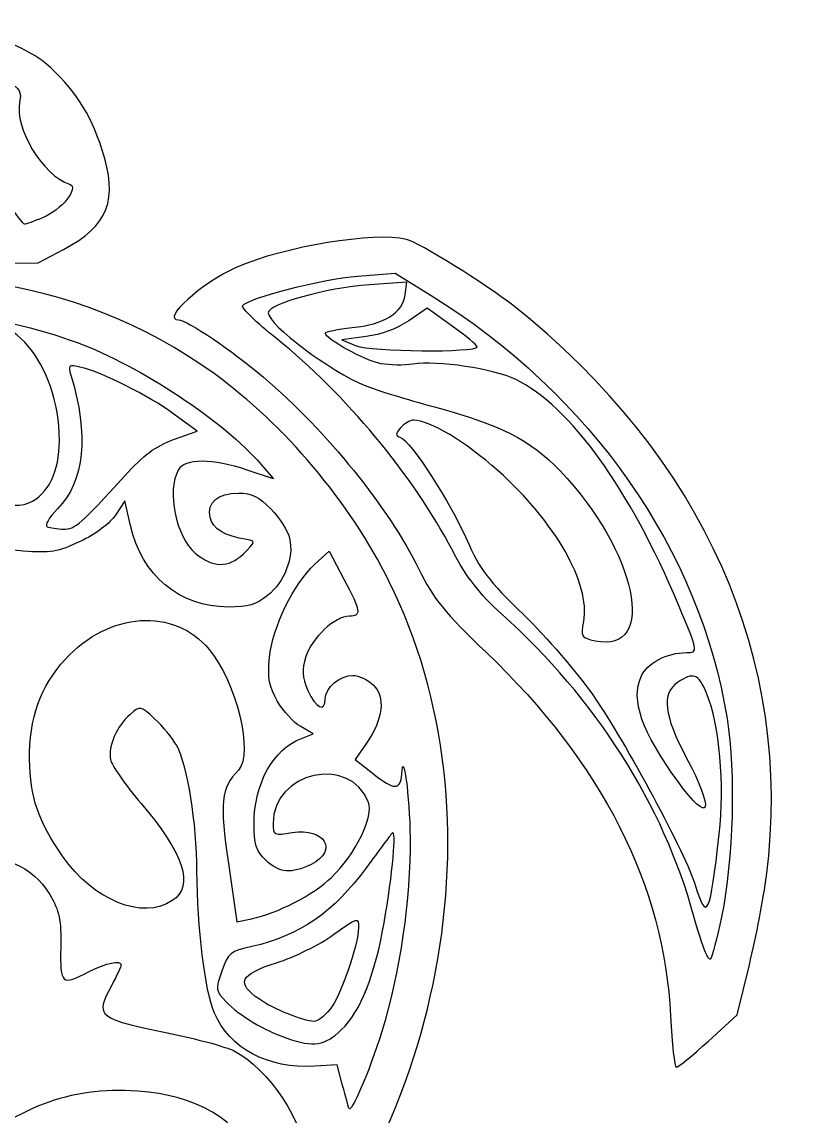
# Model space of a CAD drawing. Header units: centimetres. Extents: x -9.3 to 10, y -5.1 to 14.3.
# Drawn here: x 1.4 to 10.01, y 2.12 to 14.32 of the extents above; entities that cross this region are included whole.
import ezdxf

# ---------------------------------------------------------------- set-up
doc = ezdxf.new("R2010")
doc.units = ezdxf.units.CM
doc.header["$MEASUREMENT"] = 0
doc.layers.add('Layer 1', color=7, linetype='Continuous')

msp = doc.modelspace()

# ---------------------------------------------------------------- linework, layer by layer
at = {"layer": 'Layer 1'}
for points, knots in [([(-1.15509, 11.67738), (-1.66269, 11.85585), (-1.94125, 12.13724), (-1.94125, 12.47152), (-1.94125, 12.47152), (-1.94125, 12.9228), (-1.53976, 13.65863), (-1.15322, 13.91576), (-1.15322, 13.91576), (-0.86487, 14.10757), (-0.17517, 14.31107), (0.20176, 14.31556), (0.20176, 14.31556), (0.66257, 14.32104), (1.39389, 14.09078), (1.66648, 13.85438), (1.66648, 13.85438), (1.97351, 13.58812), (2.15892, 13.30462), (2.28882, 12.90282), (2.28882, 12.90282), (2.47288, 12.33347), (2.3651, 12.05268), (1.85921, 11.78368), (1.85921, 11.78368), (1.85921, 11.78368), (1.57752, 11.6339), (1.57752, 11.6339), (1.57752, 11.6339), (1.57752, 11.6339), (0.30759, 11.62176), (0.30759, 11.62176), (0.30759, 11.62176), (-0.64597, 11.61265), (-1.01035, 11.6265), (-1.15508, 11.67739), (-1.15508, 11.67739), (-1.15508, 11.67739), (-1.15509, 11.67738), (-1.15509, 11.67738)], [0, 0, 0, 0, 0.09090909, 0.09090909, 0.09090909, 0.09090909, 0.18181818, 0.18181818, 0.18181818, 0.18181818, 0.27272727, 0.27272727, 0.27272727, 0.27272727, 0.36363636, 0.36363636, 0.36363636, 0.36363636, 0.45454545, 0.45454545, 0.45454545, 0.45454545, 0.54545455, 0.54545455, 0.54545455, 0.54545455, 0.63636364, 0.63636364, 0.63636364, 0.63636364, 0.72727273, 0.72727273, 0.72727273, 0.72727273, 0.81818182, 0.81818182, 0.81818182, 0.81818182, 1, 1, 1, 1]), ([(1.628, 12.13757), (1.83744, 12.22157), (2.04146, 12.47589), (1.92842, 12.51205), (1.92842, 12.51205), (1.63243, 12.60676), (1.31111, 13.13516), (1.37165, 13.42766), (1.37165, 13.42766), (1.39457, 13.53841), (1.37188, 13.57943), (1.25057, 13.64631), (1.25057, 13.64631), (1.16846, 13.69159), (1.01066, 13.74429), (0.8999, 13.76343), (0.8999, 13.76343), (0.8999, 13.76343), (0.69852, 13.79821), (0.69852, 13.79821), (0.69852, 13.79821), (0.69852, 13.79821), (0.73322, 13.60491), (0.73322, 13.60491), (0.73322, 13.60491), (0.79595, 13.25547), (1.0572, 12.58339), (1.23186, 12.32212), (1.23186, 12.32212), (1.32617, 12.18104), (1.41352, 12.06561), (1.42597, 12.06561), (1.42597, 12.06561), (1.43842, 12.06561), (1.52933, 12.09799), (1.62799, 12.13756), (1.62799, 12.13756), (1.62799, 12.13756), (1.628, 12.13757), (1.628, 12.13757)], [0, 0, 0, 0, 0.09090909, 0.09090909, 0.09090909, 0.09090909, 0.18181818, 0.18181818, 0.18181818, 0.18181818, 0.27272727, 0.27272727, 0.27272727, 0.27272727, 0.36363636, 0.36363636, 0.36363636, 0.36363636, 0.45454545, 0.45454545, 0.45454545, 0.45454545, 0.54545455, 0.54545455, 0.54545455, 0.54545455, 0.63636364, 0.63636364, 0.63636364, 0.63636364, 0.72727273, 0.72727273, 0.72727273, 0.72727273, 0.81818182, 0.81818182, 0.81818182, 0.81818182, 1, 1, 1, 1]), ([(8.62779, 3.24051), (8.55925, 4.6911), (7.86718, 6.05702), (6.57544, 7.29117), (6.57544, 7.29117), (6.10752, 7.73823), (5.98563, 7.88885), (5.82179, 8.22245), (5.82179, 8.22245), (5.48649, 8.90517), (4.80048, 9.75233), (4.09054, 10.3604), (4.09054, 10.3604), (3.74393, 10.65727), (3.23675, 10.99899), (3.14273, 10.99899), (3.14273, 10.99899), (2.94128, 10.99899), (3.40197, 11.4149), (3.79354, 11.58654), (3.79354, 11.58654), (4.31919, 11.81695), (5.32984, 11.98272), (5.68593, 11.89693), (5.68593, 11.89693), (5.81551, 11.86571), (6.58351, 11.38909), (6.86888, 11.1628), (6.86888, 11.1628), (9.00046, 9.47248), (10.00585, 7.21138), (9.69764, 4.80103), (9.69764, 4.80103), (9.66737, 4.56431), (9.5815, 4.11921), (9.50683, 3.81192), (9.50683, 3.81192), (9.50683, 3.81192), (9.37105, 3.25321), (9.37105, 3.25321), (9.37105, 3.25321), (9.37105, 3.25321), (9.05068, 2.96116), (9.05068, 2.96116), (9.05068, 2.96116), (8.87448, 2.80053), (8.71333, 2.66911), (8.69256, 2.66911), (8.69256, 2.66911), (8.67179, 2.66911), (8.64266, 2.92624), (8.6278, 3.24052), (8.6278, 3.24052), (8.6278, 3.24052), (8.62779, 3.24051), (8.62779, 3.24051)], [0, 0, 0, 0, 0.06666667, 0.06666667, 0.06666667, 0.06666667, 0.13333333, 0.13333333, 0.13333333, 0.13333333, 0.2, 0.2, 0.2, 0.2, 0.26666667, 0.26666667, 0.26666667, 0.26666667, 0.33333333, 0.33333333, 0.33333333, 0.33333333, 0.4, 0.4, 0.4, 0.4, 0.46666667, 0.46666667, 0.46666667, 0.46666667, 0.53333333, 0.53333333, 0.53333333, 0.53333333, 0.6, 0.6, 0.6, 0.6, 0.66666667, 0.66666667, 0.66666667, 0.66666667, 0.73333333, 0.73333333, 0.73333333, 0.73333333, 0.8, 0.8, 0.8, 0.8, 0.86666667, 0.86666667, 0.86666667, 0.86666667, 1, 1, 1, 1]), ([(-0.36397, -2.00307), (-0.87613, -1.92534), (-1.67012, -1.64293), (-2.13771, -1.37217), (-2.13771, -1.37217), (-3.7581, -0.43388), (-5.07081, 1.47929), (-5.5502, 3.60125), (-5.5502, 3.60125), (-5.70939, 4.30591), (-5.72263, 5.92496), (-5.57449, 6.57214), (-5.57449, 6.57214), (-5.09534, 8.66538), (-3.6669, 10.38969), (-1.82572, 11.09737), (-1.82572, 11.09737), (-0.04038, 11.78359), (1.99518, 11.51907), (3.53923, 10.4002), (3.53923, 10.4002), (4.32892, 9.82797), (5.04764, 8.97455), (5.49218, 8.08123), (5.49218, 8.08123), (6.78709, 5.47908), (6.10752, 1.90338), (3.89324, -0.33187), (3.89324, -0.33187), (3.32976, -0.90069), (2.91075, -1.21164), (2.29923, -1.51482), (2.29923, -1.51482), (1.44753, -1.93707), (0.43013, -2.12359), (-0.36398, -2.00307), (-0.36398, -2.00307), (-0.36398, -2.00307), (-0.36397, -2.00307), (-0.36397, -2.00307)], [0, 0, 0, 0, 0.09090909, 0.09090909, 0.09090909, 0.09090909, 0.18181818, 0.18181818, 0.18181818, 0.18181818, 0.27272727, 0.27272727, 0.27272727, 0.27272727, 0.36363636, 0.36363636, 0.36363636, 0.36363636, 0.45454545, 0.45454545, 0.45454545, 0.45454545, 0.54545455, 0.54545455, 0.54545455, 0.54545455, 0.63636364, 0.63636364, 0.63636364, 0.63636364, 0.72727273, 0.72727273, 0.72727273, 0.72727273, 0.81818182, 0.81818182, 0.81818182, 0.81818182, 1, 1, 1, 1]), ([(9.19726, 4.34524), (9.32873, 4.99495), (9.35516, 5.94924), (9.25844, 6.55469), (9.25844, 6.55469), (8.95901, 8.4291), (7.74092, 10.16782), (5.9492, 11.27835), (5.9492, 11.27835), (5.9492, 11.27835), (5.55867, 11.52041), (5.55867, 11.52041), (5.55867, 11.52041), (5.55867, 11.52041), (5.14065, 11.48695), (5.14065, 11.48695), (5.14065, 11.48695), (4.73695, 11.45463), (3.91162, 11.24274), (3.8566, 11.15729), (3.8566, 11.15729), (3.84182, 11.13434), (4.01232, 10.96933), (4.23549, 10.79062), (4.23549, 10.79062), (4.9996, 10.17872), (5.75926, 9.26426), (6.19577, 8.43089), (6.19577, 8.43089), (6.35253, 8.1316), (6.49977, 7.94143), (6.74598, 7.72021), (6.74598, 7.72021), (7.79807, 6.77492), (8.54903, 5.59359), (8.88869, 4.34952), (8.88869, 4.34952), (8.96612, 4.06593), (9.04756, 3.85182), (9.06968, 3.87371), (9.06968, 3.87371), (9.0918, 3.8956), (9.14921, 4.10779), (9.19726, 4.34525), (9.19726, 4.34525), (9.19726, 4.34525), (9.19726, 4.34524), (9.19726, 4.34524)], [0, 0, 0, 0, 0.07692308, 0.07692308, 0.07692308, 0.07692308, 0.15384615, 0.15384615, 0.15384615, 0.15384615, 0.23076923, 0.23076923, 0.23076923, 0.23076923, 0.30769231, 0.30769231, 0.30769231, 0.30769231, 0.38461538, 0.38461538, 0.38461538, 0.38461538, 0.46153846, 0.46153846, 0.46153846, 0.46153846, 0.53846154, 0.53846154, 0.53846154, 0.53846154, 0.61538462, 0.61538462, 0.61538462, 0.61538462, 0.69230769, 0.69230769, 0.69230769, 0.69230769, 0.76923077, 0.76923077, 0.76923077, 0.76923077, 0.84615385, 0.84615385, 0.84615385, 0.84615385, 1, 1, 1, 1]), ([(8.90803, 4.68748), (8.79839, 5.04393), (8.13197, 6.28502), (7.76904, 6.80865), (7.76904, 6.80865), (7.59478, 7.06007), (7.24337, 7.46781), (6.98813, 7.71475), (6.98813, 7.71475), (6.59907, 8.09114), (6.49752, 8.22489), (6.35992, 8.54217), (6.35992, 8.54217), (6.1795, 8.95819), (5.72951, 9.65343), (5.61721, 9.68969), (5.61721, 9.68969), (5.55787, 9.70885), (5.55811, 9.72673), (5.61865, 9.79712), (5.61865, 9.79712), (5.65859, 9.84357), (5.72433, 9.88157), (5.76474, 9.88157), (5.76474, 9.88157), (5.94205, 9.88157), (6.34642, 9.63908), (6.70472, 9.31788), (6.70472, 9.31788), (7.34907, 8.74026), (7.73439, 8.06352), (7.66072, 7.63886), (7.66072, 7.63886), (7.63042, 7.46421), (7.63795, 7.45124), (7.78795, 7.41961), (7.78795, 7.41961), (8.49169, 7.27124), (8.25296, 8.42761), (7.39654, 9.31557), (7.39654, 9.31557), (7.05921, 9.66531), (6.73563, 9.83034), (5.99579, 10.02995), (5.99579, 10.02995), (5.69021, 10.11239), (5.34549, 10.21807), (5.22973, 10.26478), (5.22973, 10.26478), (4.83328, 10.42477), (4.14381, 10.94176), (4.14381, 11.07905), (4.14381, 11.07905), (4.14381, 11.17754), (4.78328, 11.35382), (5.27253, 11.39021), (5.27253, 11.39021), (5.27253, 11.39021), (5.68691, 11.42103), (5.68691, 11.42103), (5.68691, 11.42103), (5.68691, 11.42103), (5.66938, 11.27853), (5.66938, 11.27853), (5.66938, 11.27853), (5.64474, 11.07825), (5.43504, 10.94822), (5.07991, 10.91304), (5.07991, 10.91304), (4.91428, 10.89663), (4.77877, 10.86865), (4.77877, 10.85087), (4.77877, 10.85087), (4.77877, 10.78677), (5.22543, 10.54227), (5.39993, 10.51085), (5.39993, 10.51085), (5.49808, 10.49318), (5.65785, 10.49109), (5.75497, 10.50622), (5.75497, 10.50622), (6.02901, 10.54891), (6.65788, 10.45498), (6.90357, 10.33466), (6.90357, 10.33466), (7.50889, 10.03823), (8.17244, 9.11934), (8.7166, 7.82395), (8.7166, 7.82395), (8.93605, 7.30154), (8.93783, 7.29119), (8.80809, 7.29119), (8.80809, 7.29119), (8.58865, 7.29119), (8.36474, 7.17355), (8.29914, 7.02379), (8.29914, 7.02379), (8.18367, 6.76017), (8.3064, 6.41071), (8.70917, 5.85631), (8.70917, 5.85631), (9.07329, 5.35512), (9.12644, 5.51436), (8.80019, 6.12899), (8.80019, 6.12899), (8.55431, 6.59221), (8.5265, 6.83738), (8.70614, 6.95816), (8.70614, 6.95816), (8.8832, 7.0772), (8.93949, 7.05631), (9.03059, 6.83775), (9.03059, 6.83775), (9.1733, 6.49538), (9.2346, 5.8138), (9.17192, 5.26644), (9.17192, 5.26644), (9.06852, 4.36355), (9.03218, 4.28383), (8.90801, 4.6875), (8.90801, 4.6875), (8.90801, 4.6875), (8.90803, 4.68748), (8.90803, 4.68748)], [0, 0, 0, 0, 0.03125, 0.03125, 0.03125, 0.03125, 0.0625, 0.0625, 0.0625, 0.0625, 0.09375, 0.09375, 0.09375, 0.09375, 0.125, 0.125, 0.125, 0.125, 0.15625, 0.15625, 0.15625, 0.15625, 0.1875, 0.1875, 0.1875, 0.1875, 0.21875, 0.21875, 0.21875, 0.21875, 0.25, 0.25, 0.25, 0.25, 0.28125, 0.28125, 0.28125, 0.28125, 0.3125, 0.3125, 0.3125, 0.3125, 0.34375, 0.34375, 0.34375, 0.34375, 0.375, 0.375, 0.375, 0.375, 0.40625, 0.40625, 0.40625, 0.40625, 0.4375, 0.4375, 0.4375, 0.4375, 0.46875, 0.46875, 0.46875, 0.46875, 0.5, 0.5, 0.5, 0.5, 0.53125, 0.53125, 0.53125, 0.53125, 0.5625, 0.5625, 0.5625, 0.5625, 0.59375, 0.59375, 0.59375, 0.59375, 0.625, 0.625, 0.625, 0.625, 0.65625, 0.65625, 0.65625, 0.65625, 0.6875, 0.6875, 0.6875, 0.6875, 0.71875, 0.71875, 0.71875, 0.71875, 0.75, 0.75, 0.75, 0.75, 0.78125, 0.78125, 0.78125, 0.78125, 0.8125, 0.8125, 0.8125, 0.8125, 0.84375, 0.84375, 0.84375, 0.84375, 0.875, 0.875, 0.875, 0.875, 0.90625, 0.90625, 0.90625, 0.90625, 0.9375, 0.9375, 0.9375, 0.9375, 1, 1, 1, 1]), ([(4.13623, 7.92773), (4.32587, 8.08091), (4.43013, 8.35031), (4.3817, 8.56201), (4.3817, 8.56201), (4.36244, 8.64619), (4.26846, 8.79468), (4.17286, 8.89198), (4.17286, 8.89198), (4.03761, 9.02963), (3.95724, 9.06889), (3.81065, 9.06889), (3.81065, 9.06889), (3.58066, 9.06889), (3.46085, 8.96562), (3.49454, 8.79643), (3.49454, 8.79643), (3.51875, 8.67485), (3.66292, 8.5884), (3.90572, 8.54987), (3.90572, 8.54987), (4.00437, 8.53422), (4.0015, 8.52336), (3.86337, 8.38978), (3.86337, 8.38978), (3.70058, 8.23235), (3.52267, 8.23571), (3.32959, 8.39985), (3.32959, 8.39985), (3.11423, 8.58293), (3.0101, 9.09261), (3.14033, 9.32619), (3.14033, 9.32619), (3.21299, 9.45651), (3.52242, 9.45646), (3.90893, 9.32602), (3.90893, 9.32602), (3.90893, 9.32602), (4.20053, 9.22764), (4.20053, 9.22764), (4.20053, 9.22764), (4.20053, 9.22764), (4.06183, 9.38951), (4.06183, 9.38951), (4.06183, 9.38951), (3.65444, 9.86498), (2.71598, 10.48702), (2.01412, 10.74683), (2.01412, 10.74683), (1.60537, 10.89814), (0.9656, 11.04977), (0.73593, 11.04977), (0.73593, 11.04977), (0.50381, 11.04977), (0.40415, 10.57614), (0.59727, 10.39077), (0.59727, 10.39077), (0.83571, 10.16189), (1.18067, 10.2427), (1.18067, 10.52744), (1.18067, 10.52744), (1.18067, 10.64351), (1.16869, 10.64794), (0.94256, 10.61538), (0.94256, 10.61538), (0.66823, 10.57589), (0.63208, 10.63913), (0.8195, 10.83063), (0.8195, 10.83063), (1.20734, 11.22691), (1.81598, 10.50946), (1.81544, 9.65664), (1.81544, 9.65664), (1.81521, 9.30839), (1.69068, 9.05383), (1.47421, 8.95915), (1.47421, 8.95915), (1.19571, 8.83735), (0.81093, 9.15272), (0.81048, 9.50315), (0.81048, 9.50315), (0.81023, 9.69804), (0.89404, 9.77997), (1.09363, 9.77997), (1.09363, 9.77997), (1.24664, 9.77997), (1.24794, 9.78215), (1.15422, 9.88155), (1.15422, 9.88155), (1.04108, 10.00156), (0.86225, 10.01154), (0.65637, 9.90934), (0.65637, 9.90934), (0.45622, 9.80999), (0.3646, 9.58199), (0.4066, 9.28781), (0.4066, 9.28781), (0.47954, 8.777), (0.84042, 8.46574), (1.41066, 8.4218), (1.41066, 8.4218), (1.71429, 8.3984), (1.79625, 8.4124), (2.04798, 8.53062), (2.04798, 8.53062), (2.2163, 8.60967), (2.38042, 8.73232), (2.44123, 8.82451), (2.44123, 8.82451), (2.44123, 8.82451), (2.54559, 8.98273), (2.54559, 8.98273), (2.54559, 8.98273), (2.54559, 8.98273), (2.60631, 8.70835), (2.60631, 8.70835), (2.60631, 8.70835), (2.72964, 8.15108), (3.1524, 7.79907), (3.69834, 7.79907), (3.69834, 7.79907), (3.91932, 7.79907), (4.00994, 7.82569), (4.13625, 7.92771), (4.13625, 7.92771), (4.13625, 7.92771), (4.13623, 7.92773), (4.13623, 7.92773)], [0, 0, 0, 0, 0.03030303, 0.03030303, 0.03030303, 0.03030303, 0.06060606, 0.06060606, 0.06060606, 0.06060606, 0.09090909, 0.09090909, 0.09090909, 0.09090909, 0.12121212, 0.12121212, 0.12121212, 0.12121212, 0.15151515, 0.15151515, 0.15151515, 0.15151515, 0.18181818, 0.18181818, 0.18181818, 0.18181818, 0.21212121, 0.21212121, 0.21212121, 0.21212121, 0.24242424, 0.24242424, 0.24242424, 0.24242424, 0.27272727, 0.27272727, 0.27272727, 0.27272727, 0.3030303, 0.3030303, 0.3030303, 0.3030303, 0.33333333, 0.33333333, 0.33333333, 0.33333333, 0.36363636, 0.36363636, 0.36363636, 0.36363636, 0.39393939, 0.39393939, 0.39393939, 0.39393939, 0.42424242, 0.42424242, 0.42424242, 0.42424242, 0.45454545, 0.45454545, 0.45454545, 0.45454545, 0.48484848, 0.48484848, 0.48484848, 0.48484848, 0.51515152, 0.51515152, 0.51515152, 0.51515152, 0.54545455, 0.54545455, 0.54545455, 0.54545455, 0.57575758, 0.57575758, 0.57575758, 0.57575758, 0.60606061, 0.60606061, 0.60606061, 0.60606061, 0.63636364, 0.63636364, 0.63636364, 0.63636364, 0.66666667, 0.66666667, 0.66666667, 0.66666667, 0.6969697, 0.6969697, 0.6969697, 0.6969697, 0.72727273, 0.72727273, 0.72727273, 0.72727273, 0.75757576, 0.75757576, 0.75757576, 0.75757576, 0.78787879, 0.78787879, 0.78787879, 0.78787879, 0.81818182, 0.81818182, 0.81818182, 0.81818182, 0.84848485, 0.84848485, 0.84848485, 0.84848485, 0.87878788, 0.87878788, 0.87878788, 0.87878788, 0.90909091, 0.90909091, 0.90909091, 0.90909091, 0.93939394, 0.93939394, 0.93939394, 0.93939394, 1, 1, 1, 1]), ([(5.12272, 10.71111), (5.12272, 10.71111), (4.96398, 10.7787), (4.96398, 10.7787), (4.96398, 10.7787), (4.96398, 10.7787), (5.23522, 10.81357), (5.23522, 10.81357), (5.23522, 10.81357), (5.4037, 10.83523), (5.58351, 10.90207), (5.70983, 10.99), (5.70983, 10.99), (5.70983, 10.99), (5.9132, 11.13156), (5.9132, 11.13156), (5.9132, 11.13156), (5.9132, 11.13156), (6.19261, 10.93099), (6.19261, 10.93099), (6.19261, 10.93099), (6.34628, 10.82067), (6.47189, 10.71656), (6.47174, 10.69963), (6.47174, 10.69963), (6.47114, 10.63306), (5.28225, 10.64319), (5.12272, 10.71112), (5.12272, 10.71112), (5.12272, 10.71112), (5.12272, 10.71111), (5.12272, 10.71111)], [0, 0, 0, 0, 0.11111111, 0.11111111, 0.11111111, 0.11111111, 0.22222222, 0.22222222, 0.22222222, 0.22222222, 0.33333333, 0.33333333, 0.33333333, 0.33333333, 0.44444444, 0.44444444, 0.44444444, 0.44444444, 0.55555556, 0.55555556, 0.55555556, 0.55555556, 0.66666667, 0.66666667, 0.66666667, 0.66666667, 0.77777778, 0.77777778, 0.77777778, 0.77777778, 1, 1, 1, 1]), ([(1.67858, 8.69348), (1.64631, 8.7063), (1.69705, 8.79388), (1.79377, 8.89232), (1.79377, 8.89232), (2.09511, 9.19902), (2.14708, 9.72019), (1.94253, 10.38427), (1.94253, 10.38427), (1.90754, 10.49786), (1.91535, 10.5036), (2.05875, 10.46982), (2.05875, 10.46982), (2.29902, 10.41321), (2.80653, 10.15703), (3.0911, 9.94872), (3.0911, 9.94872), (3.0911, 9.94872), (3.35005, 9.75916), (3.35005, 9.75916), (3.35005, 9.75916), (3.35005, 9.75916), (3.0861, 9.66465), (3.0861, 9.66465), (3.0861, 9.66465), (2.89026, 9.59453), (2.75032, 9.49056), (2.54377, 9.26176), (2.54377, 9.26176), (2.06021, 8.7261), (1.98699, 8.66242), (1.85938, 8.66657), (1.85938, 8.66657), (1.79166, 8.66877), (1.7103, 8.68089), (1.67859, 8.69349), (1.67859, 8.69349), (1.67859, 8.69349), (1.67858, 8.69348), (1.67858, 8.69348)], [0, 0, 0, 0, 0.09090909, 0.09090909, 0.09090909, 0.09090909, 0.18181818, 0.18181818, 0.18181818, 0.18181818, 0.27272727, 0.27272727, 0.27272727, 0.27272727, 0.36363636, 0.36363636, 0.36363636, 0.36363636, 0.45454545, 0.45454545, 0.45454545, 0.45454545, 0.54545455, 0.54545455, 0.54545455, 0.54545455, 0.63636364, 0.63636364, 0.63636364, 0.63636364, 0.72727273, 0.72727273, 0.72727273, 0.72727273, 0.81818182, 0.81818182, 0.81818182, 0.81818182, 1, 1, 1, 1]), ([(5.40874, 3.06748), (5.61033, 3.71886), (5.73303, 4.55523), (5.72497, 5.22315), (5.72497, 5.22315), (5.7193, 5.69293), (5.64845, 6.23385), (5.63166, 5.93549), (5.63166, 5.93549), (5.6216, 5.75668), (5.54342, 5.75632), (5.3218, 5.93406), (5.3218, 5.93406), (5.3218, 5.93406), (5.11397, 6.10073), (5.11397, 6.10073), (5.11397, 6.10073), (5.11397, 6.10073), (5.23948, 6.28228), (5.23948, 6.28228), (5.23948, 6.28228), (5.4245, 6.54991), (5.45283, 6.79652), (5.31387, 6.92992), (5.31387, 6.92992), (5.25239, 6.98894), (5.15039, 7.03722), (5.0872, 7.03722), (5.0872, 7.03722), (4.94242, 7.03722), (4.77878, 6.8983), (4.77878, 6.77539), (4.77878, 6.77539), (4.77878, 6.61855), (4.67241, 6.67051), (4.58571, 6.86971), (4.58571, 6.86971), (4.51993, 7.02084), (4.51545, 7.09486), (4.56291, 7.24691), (4.56291, 7.24691), (4.62797, 7.45534), (4.88836, 7.69752), (5.04741, 7.69752), (5.04741, 7.69752), (5.18439, 7.69752), (5.17673, 7.74961), (4.98655, 8.11124), (4.98655, 8.11124), (4.98655, 8.11124), (4.82393, 8.42048), (4.82393, 8.42048), (4.82393, 8.42048), (4.82393, 8.42048), (4.66407, 8.27487), (4.66407, 8.27487), (4.66407, 8.27487), (4.42558, 8.05764), (4.18936, 7.57333), (4.15752, 7.23636), (4.15752, 7.23636), (4.13522, 7.00025), (4.15164, 6.91071), (4.24717, 6.74755), (4.24717, 6.74755), (4.3115, 6.63768), (4.42748, 6.51089), (4.50492, 6.46579), (4.50492, 6.46579), (4.50492, 6.46579), (4.64571, 6.38379), (4.64571, 6.38379), (4.64571, 6.38379), (4.64571, 6.38379), (4.51382, 6.33496), (4.51382, 6.33496), (4.51382, 6.33496), (4.20178, 6.21943), (3.98507, 5.83043), (3.98507, 5.38581), (3.98507, 5.38581), (3.98507, 5.15275), (4.0081, 5.08041), (4.11495, 4.97784), (4.11495, 4.97784), (4.26473, 4.83406), (4.40231, 4.82128), (4.62266, 4.93066), (4.62266, 4.93066), (4.92925, 5.08285), (4.77276, 5.34399), (4.41021, 5.2852), (4.41021, 5.2852), (4.20568, 5.25203), (4.19673, 5.2562), (4.19673, 5.38454), (4.19673, 5.38454), (4.19673, 5.96271), (5.04971, 6.15505), (5.26104, 5.62453), (5.26104, 5.62453), (5.32346, 5.46782), (5.11268, 5.03824), (4.84933, 4.78545), (4.84933, 4.78545), (4.6484, 4.59258), (4.24078, 4.38198), (3.95568, 4.32375), (3.95568, 4.32375), (3.95568, 4.32375), (3.79401, 4.29073), (3.79401, 4.29073), (3.79401, 4.29073), (3.79401, 4.29073), (3.69935, 4.94019), (3.69935, 4.94019), (3.69935, 4.94019), (3.60009, 5.6212), (3.61664, 5.77624), (3.81055, 5.98191), (3.81055, 5.98191), (3.98242, 6.16421), (3.79002, 6.95972), (3.48543, 7.32614), (3.48543, 7.32614), (3.09423, 7.79676), (2.36825, 7.74789), (1.88257, 7.21825), (1.88257, 7.21825), (1.60277, 6.91312), (1.47603, 6.55845), (1.48211, 6.09757), (1.48211, 6.09757), (1.4876, 5.68135), (1.57885, 5.41495), (1.8505, 5.02211), (1.8505, 5.02211), (2.19069, 4.53015), (2.74542, 4.30513), (3.07378, 4.5259), (3.07378, 4.5259), (3.32013, 4.69153), (3.20624, 5.04686), (2.72708, 5.60759), (2.72708, 5.60759), (2.55155, 5.813), (2.3974, 6.03392), (2.38454, 6.09852), (2.38454, 6.09852), (2.35516, 6.24603), (2.45424, 6.47412), (2.60302, 6.60146), (2.60302, 6.60146), (2.71617, 6.69831), (2.71815, 6.69795), (2.87954, 6.55067), (2.87954, 6.55067), (2.96894, 6.46908), (3.07836, 6.33563), (3.12269, 6.25412), (3.12269, 6.25412), (3.24359, 6.03181), (3.34615, 5.39615), (3.34871, 4.85317), (3.34871, 4.85317), (3.3517, 4.22125), (3.43614, 3.53136), (3.54142, 3.27879), (3.54142, 3.27879), (3.70792, 2.87936), (4.14024, 2.64795), (4.66119, 2.67943), (4.66119, 2.67943), (4.66119, 2.67943), (4.91072, 2.69451), (4.91072, 2.69451), (4.91072, 2.69451), (4.91072, 2.69451), (4.97278, 2.46595), (4.97278, 2.46595), (4.97278, 2.46595), (5.00691, 2.34024), (5.03781, 2.22596), (5.04144, 2.21199), (5.04144, 2.21199), (5.0616, 2.13438), (5.27066, 2.62131), (5.40875, 3.06749), (5.40875, 3.06749), (5.40875, 3.06749), (5.40874, 3.06748), (5.40874, 3.06748)], [0, 0, 0, 0, 0.02040816, 0.02040816, 0.02040816, 0.02040816, 0.04081633, 0.04081633, 0.04081633, 0.04081633, 0.06122449, 0.06122449, 0.06122449, 0.06122449, 0.08163265, 0.08163265, 0.08163265, 0.08163265, 0.10204082, 0.10204082, 0.10204082, 0.10204082, 0.12244898, 0.12244898, 0.12244898, 0.12244898, 0.14285714, 0.14285714, 0.14285714, 0.14285714, 0.16326531, 0.16326531, 0.16326531, 0.16326531, 0.18367347, 0.18367347, 0.18367347, 0.18367347, 0.20408163, 0.20408163, 0.20408163, 0.20408163, 0.2244898, 0.2244898, 0.2244898, 0.2244898, 0.24489796, 0.24489796, 0.24489796, 0.24489796, 0.26530612, 0.26530612, 0.26530612, 0.26530612, 0.28571429, 0.28571429, 0.28571429, 0.28571429, 0.30612245, 0.30612245, 0.30612245, 0.30612245, 0.32653061, 0.32653061, 0.32653061, 0.32653061, 0.34693878, 0.34693878, 0.34693878, 0.34693878, 0.36734694, 0.36734694, 0.36734694, 0.36734694, 0.3877551, 0.3877551, 0.3877551, 0.3877551, 0.40816327, 0.40816327, 0.40816327, 0.40816327, 0.42857143, 0.42857143, 0.42857143, 0.42857143, 0.44897959, 0.44897959, 0.44897959, 0.44897959, 0.46938776, 0.46938776, 0.46938776, 0.46938776, 0.48979592, 0.48979592, 0.48979592, 0.48979592, 0.51020408, 0.51020408, 0.51020408, 0.51020408, 0.53061224, 0.53061224, 0.53061224, 0.53061224, 0.55102041, 0.55102041, 0.55102041, 0.55102041, 0.57142857, 0.57142857, 0.57142857, 0.57142857, 0.59183673, 0.59183673, 0.59183673, 0.59183673, 0.6122449, 0.6122449, 0.6122449, 0.6122449, 0.63265306, 0.63265306, 0.63265306, 0.63265306, 0.65306122, 0.65306122, 0.65306122, 0.65306122, 0.67346939, 0.67346939, 0.67346939, 0.67346939, 0.69387755, 0.69387755, 0.69387755, 0.69387755, 0.71428571, 0.71428571, 0.71428571, 0.71428571, 0.73469388, 0.73469388, 0.73469388, 0.73469388, 0.75510204, 0.75510204, 0.75510204, 0.75510204, 0.7755102, 0.7755102, 0.7755102, 0.7755102, 0.79591837, 0.79591837, 0.79591837, 0.79591837, 0.81632653, 0.81632653, 0.81632653, 0.81632653, 0.83673469, 0.83673469, 0.83673469, 0.83673469, 0.85714286, 0.85714286, 0.85714286, 0.85714286, 0.87755102, 0.87755102, 0.87755102, 0.87755102, 0.89795918, 0.89795918, 0.89795918, 0.89795918, 0.91836735, 0.91836735, 0.91836735, 0.91836735, 0.93877551, 0.93877551, 0.93877551, 0.93877551, 0.95918367, 0.95918367, 0.95918367, 0.95918367, 1, 1, 1, 1]), ([(-2.38792, -0.21031), (-1.81037, 0.08357), (-1.5673, 0.74066), (-1.83776, 1.27696), (-1.83776, 1.27696), (-2.00655, 1.61166), (-2.39797, 1.74435), (-2.73013, 1.57947), (-2.73013, 1.57947), (-3.02286, 1.43416), (-3.07425, 0.97401), (-2.8159, 0.81151), (-2.8159, 0.81151), (-2.70705, 0.74305), (-2.67146, 0.74389), (-2.47436, 0.81959), (-2.47436, 0.81959), (-2.35335, 0.86607), (-2.24125, 0.89153), (-2.22525, 0.87617), (-2.22525, 0.87617), (-2.17747, 0.83031), (-2.25267, 0.66069), (-2.41779, 0.44189), (-2.41779, 0.44189), (-2.62949, 0.16136), (-2.91566, 0.07386), (-3.16752, 0.21265), (-3.16752, 0.21265), (-3.57493, 0.43715), (-3.71817, 1.19177), (-3.45597, 1.73227), (-3.45597, 1.73227), (-3.3003, 2.05317), (-2.95367, 2.34299), (-2.60498, 2.44378), (-2.60498, 2.44378), (-2.29764, 2.53262), (-1.61458, 2.54561), (-1.31548, 2.4683), (-1.31548, 2.4683), (-1.0324, 2.39513), (-0.74756, 2.18521), (-0.34932, 1.75626), (-0.34932, 1.75626), (-0.16264, 1.55519), (0.05151, 1.35976), (0.12657, 1.32198), (0.12657, 1.32198), (0.25824, 1.2557), (0.27779, 1.26682), (0.68216, 1.63814), (0.68216, 1.63814), (1.3206, 2.2244), (1.91775, 2.45231), (2.68726, 2.40341), (2.68726, 2.40341), (3.3326, 2.36241), (3.82001, 2.07568), (4.01815, 1.62048), (4.01815, 1.62048), (4.1115, 1.40602), (4.11181, 0.88536), (4.01873, 0.6715), (4.01873, 0.6715), (3.90009, 0.39893), (3.6482, 0.23107), (3.35783, 0.23107), (3.35783, 0.23107), (3.21807, 0.23107), (3.05744, 0.2658), (2.99119, 0.31034), (2.99119, 0.31034), (2.85301, 0.40324), (2.71515, 0.64014), (2.71515, 0.78467), (2.71515, 0.78467), (2.71515, 0.88049), (2.72529, 0.88212), (2.89583, 0.81372), (2.89583, 0.81372), (3.03453, 0.75809), (3.11444, 0.75395), (3.23977, 0.79588), (3.23977, 0.79588), (3.38486, 0.84443), (3.40303, 0.87274), (3.40303, 1.05034), (3.40303, 1.05034), (3.40303, 1.3382), (3.2784, 1.5923), (3.1183, 1.63087), (3.1183, 1.63087), (2.79915, 1.70776), (2.3735, 1.4167), (2.29089, 1.06509), (2.29089, 1.06509), (2.15708, 0.49557), (2.65844, -0.32764), (3.1391, -0.32764), (3.1391, -0.32764), (3.371, -0.32764), (4.01119, 0.33225), (4.46082, 1.03475), (4.46082, 1.03475), (4.61469, 1.27515), (4.63039, 1.33328), (4.6025, 1.55929), (4.6025, 1.55929), (4.54063, 2.06075), (4.15275, 2.65463), (3.75688, 2.85399), (3.75688, 2.85399), (3.67503, 2.89521), (3.3893, 2.97412), (3.12192, 3.02935), (3.12192, 3.02935), (2.21841, 3.21597), (2.20704, 3.22467), (2.39766, 3.58335), (2.39766, 3.58335), (2.45586, 3.69287), (2.50349, 3.79481), (2.50349, 3.80989), (2.50349, 3.80989), (2.50349, 3.86788), (2.33611, 3.83306), (2.14691, 3.73573), (2.14691, 3.73573), (1.83778, 3.57669), (1.82167, 3.59028), (1.8299, 4.00315), (1.8299, 4.00315), (1.83599, 4.30886), (1.81497, 4.41037), (1.70738, 4.5949), (1.70738, 4.5949), (1.32019, 5.25895), (0.24372, 5.06456), (0.34932, 4.34966), (0.34932, 4.34966), (0.40397, 3.97969), (0.47097, 3.8881), (0.68699, 3.8881), (0.68699, 3.8881), (0.82876, 3.8881), (0.92733, 3.92718), (1.0393, 4.02778), (1.0393, 4.02778), (1.0393, 4.02778), (1.19477, 4.16746), (1.19477, 4.16746), (1.19477, 4.16746), (1.19477, 4.16746), (1.16321, 3.73573), (1.16321, 3.73573), (1.16321, 3.73573), (1.106, 2.95322), (0.73802, 2.02081), (0.36868, 1.72249), (0.36868, 1.72249), (0.36868, 1.72249), (0.20631, 1.59135), (0.20631, 1.59135), (0.20631, 1.59135), (0.20631, 1.59135), (0.08277, 1.73659), (0.08277, 1.73659), (0.08277, 1.73659), (-0.23894, 2.11481), (-0.63393, 3.1589), (-0.70413, 3.81663), (-0.70413, 3.81663), (-0.70413, 3.81663), (-0.73961, 4.14901), (-0.73961, 4.14901), (-0.73961, 4.14901), (-0.73961, 4.14901), (-0.53351, 4.0143), (-0.53351, 4.0143), (-0.53351, 4.0143), (-0.37419, 3.91017), (-0.28634, 3.88591), (-0.14649, 3.90745), (-0.14649, 3.90745), (0.08408, 3.94296), (0.1206, 4.00266), (0.12135, 4.34525), (0.12135, 4.34525), (0.12245, 4.84417), (-0.14289, 5.08524), (-0.59431, 4.99547), (-0.59431, 4.99547), (-1.0725, 4.90037), (-1.41213, 4.44439), (-1.41213, 3.89749), (-1.41213, 3.89749), (-1.41213, 3.72473), (-1.42655, 3.58338), (-1.44418, 3.58338), (-1.44418, 3.58338), (-1.46181, 3.58338), (-1.54697, 3.64052), (-1.63344, 3.71036), (-1.63344, 3.71036), (-1.93715, 3.95567), (-2.13131, 3.79214), (-1.88836, 3.49566), (-1.88836, 3.49566), (-1.83016, 3.42463), (-1.78253, 3.33814), (-1.78253, 3.30345), (-1.78253, 3.30345), (-1.78253, 3.26557), (-2.00973, 3.18601), (-2.35135, 3.10425), (-2.35135, 3.10425), (-3.5825, 2.80962), (-3.96517, 2.47966), (-4.11027, 1.58765), (-4.11027, 1.58765), (-4.11027, 1.58765), (-4.16639, 1.24265), (-4.16639, 1.24265), (-4.16639, 1.24265), (-4.16639, 1.24265), (-3.84861, 0.80037), (-3.84861, 0.80037), (-3.84861, 0.80037), (-3.67383, 0.55712), (-3.3752, 0.19408), (-3.18499, -0.00638), (-3.18499, -0.00638), (-2.80807, -0.4036), (-2.78132, -0.41044), (-2.38795, -0.21029), (-2.38795, -0.21029), (-2.38795, -0.21029), (-2.38792, -0.21031), (-2.38792, -0.21031)], [0, 0, 0, 0, 0.01639344, 0.01639344, 0.01639344, 0.01639344, 0.03278689, 0.03278689, 0.03278689, 0.03278689, 0.04918033, 0.04918033, 0.04918033, 0.04918033, 0.06557377, 0.06557377, 0.06557377, 0.06557377, 0.08196721, 0.08196721, 0.08196721, 0.08196721, 0.09836066, 0.09836066, 0.09836066, 0.09836066, 0.1147541, 0.1147541, 0.1147541, 0.1147541, 0.13114754, 0.13114754, 0.13114754, 0.13114754, 0.14754098, 0.14754098, 0.14754098, 0.14754098, 0.16393443, 0.16393443, 0.16393443, 0.16393443, 0.18032787, 0.18032787, 0.18032787, 0.18032787, 0.19672131, 0.19672131, 0.19672131, 0.19672131, 0.21311475, 0.21311475, 0.21311475, 0.21311475, 0.2295082, 0.2295082, 0.2295082, 0.2295082, 0.24590164, 0.24590164, 0.24590164, 0.24590164, 0.26229508, 0.26229508, 0.26229508, 0.26229508, 0.27868852, 0.27868852, 0.27868852, 0.27868852, 0.29508197, 0.29508197, 0.29508197, 0.29508197, 0.31147541, 0.31147541, 0.31147541, 0.31147541, 0.32786885, 0.32786885, 0.32786885, 0.32786885, 0.3442623, 0.3442623, 0.3442623, 0.3442623, 0.36065574, 0.36065574, 0.36065574, 0.36065574, 0.37704918, 0.37704918, 0.37704918, 0.37704918, 0.39344262, 0.39344262, 0.39344262, 0.39344262, 0.40983607, 0.40983607, 0.40983607, 0.40983607, 0.42622951, 0.42622951, 0.42622951, 0.42622951, 0.44262295, 0.44262295, 0.44262295, 0.44262295, 0.45901639, 0.45901639, 0.45901639, 0.45901639, 0.47540984, 0.47540984, 0.47540984, 0.47540984, 0.49180328, 0.49180328, 0.49180328, 0.49180328, 0.50819672, 0.50819672, 0.50819672, 0.50819672, 0.52459016, 0.52459016, 0.52459016, 0.52459016, 0.54098361, 0.54098361, 0.54098361, 0.54098361, 0.55737705, 0.55737705, 0.55737705, 0.55737705, 0.57377049, 0.57377049, 0.57377049, 0.57377049, 0.59016393, 0.59016393, 0.59016393, 0.59016393, 0.60655738, 0.60655738, 0.60655738, 0.60655738, 0.62295082, 0.62295082, 0.62295082, 0.62295082, 0.63934426, 0.63934426, 0.63934426, 0.63934426, 0.6557377, 0.6557377, 0.6557377, 0.6557377, 0.67213115, 0.67213115, 0.67213115, 0.67213115, 0.68852459, 0.68852459, 0.68852459, 0.68852459, 0.70491803, 0.70491803, 0.70491803, 0.70491803, 0.72131148, 0.72131148, 0.72131148, 0.72131148, 0.73770492, 0.73770492, 0.73770492, 0.73770492, 0.75409836, 0.75409836, 0.75409836, 0.75409836, 0.7704918, 0.7704918, 0.7704918, 0.7704918, 0.78688525, 0.78688525, 0.78688525, 0.78688525, 0.80327869, 0.80327869, 0.80327869, 0.80327869, 0.81967213, 0.81967213, 0.81967213, 0.81967213, 0.83606557, 0.83606557, 0.83606557, 0.83606557, 0.85245902, 0.85245902, 0.85245902, 0.85245902, 0.86885246, 0.86885246, 0.86885246, 0.86885246, 0.8852459, 0.8852459, 0.8852459, 0.8852459, 0.90163934, 0.90163934, 0.90163934, 0.90163934, 0.91803279, 0.91803279, 0.91803279, 0.91803279, 0.93442623, 0.93442623, 0.93442623, 0.93442623, 0.95081967, 0.95081967, 0.95081967, 0.95081967, 0.96721311, 0.96721311, 0.96721311, 0.96721311, 1, 1, 1, 1]), ([(4.34924, 2.99318), (4.09811, 3.07932), (3.82812, 3.24156), (3.67425, 3.39878), (3.67425, 3.39878), (3.55604, 3.51957), (3.55383, 3.5351), (3.62556, 3.74168), (3.62556, 3.74168), (3.69545, 3.94293), (3.71896, 3.96208), (3.96194, 4.01556), (3.96194, 4.01556), (4.48631, 4.13098), (4.87785, 4.40107), (5.23885, 4.89639), (5.23885, 4.89639), (5.37422, 5.08213), (5.50239, 5.25362), (5.52366, 5.27749), (5.52366, 5.27749), (5.5758, 5.33597), (5.53042, 4.82788), (5.43435, 4.27751), (5.43435, 4.27751), (5.33212, 3.69187), (5.17315, 3.29258), (4.9608, 3.08813), (4.9608, 3.08813), (4.77459, 2.90884), (4.65102, 2.88966), (4.34923, 2.99318), (4.34923, 2.99318), (4.34923, 2.99318), (4.34924, 2.99318), (4.34924, 2.99318)], [0, 0, 0, 0, 0.1, 0.1, 0.1, 0.1, 0.2, 0.2, 0.2, 0.2, 0.3, 0.3, 0.3, 0.3, 0.4, 0.4, 0.4, 0.4, 0.5, 0.5, 0.5, 0.5, 0.6, 0.6, 0.6, 0.6, 0.7, 0.7, 0.7, 0.7, 0.8, 0.8, 0.8, 0.8, 1, 1, 1, 1]), ([(4.82798, 3.31101), (4.94832, 3.45786), (5.14917, 4.02958), (5.14917, 4.22526), (5.14917, 4.22526), (5.14917, 4.34588), (5.14318, 4.3442), (4.87137, 4.1474), (4.87137, 4.1474), (4.71858, 4.03678), (4.43285, 3.89568), (4.23641, 3.83386), (4.23641, 3.83386), (3.82508, 3.7044), (3.77965, 3.60756), (4.04513, 3.4261), (4.04513, 3.4261), (4.20773, 3.31496), (4.53258, 3.18367), (4.65588, 3.17925), (4.65588, 3.17925), (4.69015, 3.17803), (4.76759, 3.23731), (4.82798, 3.31101)], [0, 0, 0, 0, 0.14285714, 0.14285714, 0.14285714, 0.14285714, 0.28571429, 0.28571429, 0.28571429, 0.28571429, 0.42857143, 0.42857143, 0.42857143, 0.42857143, 0.57142857, 0.57142857, 0.57142857, 0.57142857, 0.71428571, 0.71428571, 0.71428571, 0.71428571, 1, 1, 1, 1])]:
    msp.add_open_spline(points, degree=3, knots=knots, dxfattribs=at)

doc.saveas('drawing.dxf')
